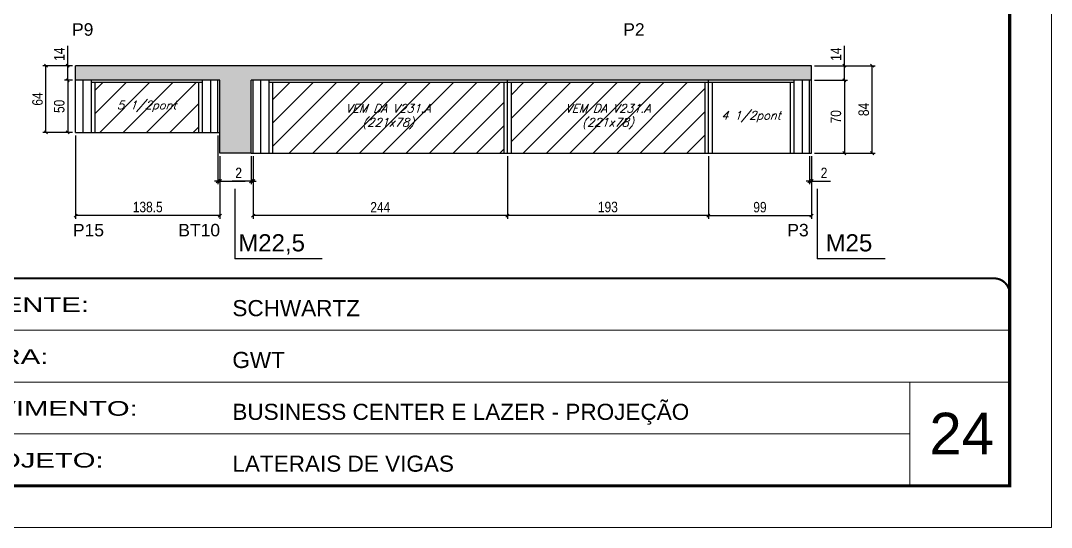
# Model space of a CAD drawing. Extents: x 13154 to 22413, y 1253 to 30260.
# Drawn here: x 18418 to 19408, y 23076 to 23563 of the extents above; entities that cross this region are included whole.
import ezdxf

# ---------------------------------------------------------------- set-up
doc = ezdxf.new("R2010")
doc.units = 0
doc.linetypes.add('CONTINUO', pattern=[0])
doc.linetypes.add('DASHED', pattern=[0.75, 0.5, -0.25])
for name, color, linetype in [('5', 5, 'Continuous'), ('COTA', 241, 'Continuous'), ('NOMENCLATURA', 7, 'Continuous'), ('Painéis', 200, 'Continuous'), ('SARR_2.2x7', 40, 'Continuous'), ('SARR_3.5x7', 81, 'Continuous'), ('texto', 7, 'Continuous')]:
    doc.layers.add(name, color=color, linetype=linetype)
for name, color, linetype, lineweight in [('CARIMBO', 255, 'Continuous', 9), ('Folhas', 255, 'Continuous', 9), ('Hachura', 251, 'Continuous', 9), ('SARRAFO DE PRESSAO', 251, 'DASHED', 9)]:
    doc.layers.add(name, color=color, linetype=linetype, lineweight=lineweight)
doc.styles.add('ARIAL', font='arial.ttf')
doc.styles.add('COTA TECNICA', font='techl___.ttf', dxfattribs={"height": 10})
doc.styles.add('Romans', font='romans.shx')
doc.styles.get("Standard").update_dxf_attribs({"font": 'arial.ttf'})
doc.styles.add('Tecnologia', font='')
doc.styles.get('Tecnologia').set_extended_font_data('Forgotten Futurist')
doc.dimstyles.new('PAINEL', dxfattribs={"dimtxt": 10, "dimasz": 3, "dimexe": 3, "dimexo": 3, "dimgap": 3, "dimtad": 1, "dimdec": 1, "dimzin": 12, "dimdsep": 46, "dimtxsty": 'COTA TECNICA', "dimblk1": 'OBLIQUE', "dimblk2": 'OBLIQUE', "dimsah": 1, "dimcen": 0.9, "dimclrd": 4, "dimclre": 4, "dimclrt": 240, "dimadec": 1, "dimazin": 3, "dimtfac": 1, "dimtdec": 1, "dimtmove": 0, "dimatfit": 3, "dimfxl": 1, "dimtolj": 1, "dimtzin": 12, "dimarcsym": 0})

# ---------------------------------------------------------------- blocks, each defined once
blk = doc.blocks.new('9999999999')
at = {"color": 30, "linetype": 'CONTINUO'}
for p, q in [((98564.56, 34379.64), (99583.98, 34379.64)), ((98564.56, 34329.83), (99487.98, 34329.83)), ((99583.98, 34329.83), (99487.98, 34329.83)), ((99487.98, 34329.83), (99487.98, 34230.21)), ((98564.56, 34280.02), (99487.98, 34280.02))]:
    blk.add_line(p, q, dxfattribs=at)
at = {"color": 30, "linetype": 'CONTINUO', "const_width": 2}
blk.add_lwpolyline([(99583.98, 34230.21), (99583.98, 34414.45, 0.414214), (99568.98, 34429.45), (98228.98, 34429.45, 0.414214), (98213.98, 34414.45), (98213.98, 34245.21, 0.414214), (98228.98, 34230.21), (99583.98, 34230.21)], format="xyb", dxfattribs=at)
at = {"layer": 'Folhas'}
blk.add_lwpolyline([(98138.98, 34190.21), (99623.98, 34190.21), (99623.98, 35240.21), (98138.98, 35240.21)], close=True, dxfattribs=at)
at = {"layer": 'Folhas', "color": 30, "const_width": 3}
blk.add_lwpolyline([(98213.98, 34230.21), (99583.98, 34230.21), (99583.98, 35200.21), (98213.98, 35200.21)], close=True, dxfattribs=at)
at = {"color": 7, "linetype": 'Continuous', "ltscale": 5, "style": 'ARIAL'}
for s, height, p in [('SCHWARTZ', 15.483, (98837.68, 34393.13)), ('GWT', 15.483, (98837.68, 34343.32)), ('BUSINESS CENTER E LAZER - PROJEÇÃO', 15.4829, (98837.68, 34293.51)), ('LATERAIS DE VIGAS', 15.4829, (98837.68, 34243.7))]:
    blk.add_text(s, height=height, dxfattribs=at).set_placement(p)
at = {"layer": 'Folhas', "color": 7, "style": 'Tecnologia', "width": 1.5}
for s, p in [('CLIENTE:', (98573.65, 34397.17)), ('OBRA:', (98573.65, 34347.31)), ('PAVIMENTO:', (98573.65, 34297.5)), ('PROJETO:', (98573.65, 34247.69))]:
    blk.add_text(s, height=14, dxfattribs=at).set_placement(p)
blk = doc.blocks.new('_Oblique')
at = {"color": 0, "linetype": 'ByBlock', "lineweight": -2}
blk.add_line((-0.5, -0.5), (0.5, 0.5), dxfattribs=at)
blk = doc.blocks.new('*D922')
at = {"layer": 'COTA', "color": 4, "linetype": 'ByBlock', "lineweight": -2, "transparency": 16777216}
for p, q in [((19078.59, 23432.8), (19078.59, 23372.8)), ((19177.59, 23432.8), (19177.59, 23372.8)), ((19078.59, 23375.8), (19177.59, 23375.8))]:
    blk.add_line(p, q, dxfattribs=at)
at = {"layer": 'Defpoints', "color": 0, "linetype": 'ByBlock', "transparency": 16777216}
for p in [(19078.59, 23435.8), (19177.59, 23435.8), (19177.59, 23375.8)]:
    blk.add_point(p, dxfattribs=at)
at = {"layer": 'COTA', "color": 4, "linetype": 'ByBlock', "lineweight": -2, "transparency": 16777216, "xscale": 3, "yscale": 3, "zscale": 3, "rotation": 180}
blk.add_blockref('_Oblique', (19078.59, 23375.8), dxfattribs=at)
at = {"layer": 'COTA', "color": 4, "linetype": 'ByBlock', "lineweight": -2, "transparency": 16777216, "xscale": 3, "yscale": 3, "zscale": 3}
blk.add_blockref('_Oblique', (19177.59, 23375.8), dxfattribs=at)
at = {"layer": 'COTA', "color": 240, "linetype": 'ByBlock', "transparency": 16777216, "insert": (19128.09, 23383.89), "char_height": 10, "attachment_point": 5, "style": 'COTA TECNICA'}
blk.add_mtext('\\A1;99', dxfattribs=at)
blk = doc.blocks.new('*D923')
at = {"layer": 'COTA', "color": 4, "linetype": 'ByBlock', "lineweight": -2, "transparency": 16777216}
for p, q in [((18885.59, 23432.8), (18885.59, 23372.8)), ((19078.59, 23432.8), (19078.59, 23372.8)), ((19078.59, 23375.8), (18885.59, 23375.8))]:
    blk.add_line(p, q, dxfattribs=at)
at = {"layer": 'Defpoints', "color": 0, "linetype": 'ByBlock', "transparency": 16777216}
for p in [(18885.59, 23435.8), (19078.59, 23435.8), (18885.59, 23375.8)]:
    blk.add_point(p, dxfattribs=at)
at = {"layer": 'COTA', "color": 4, "linetype": 'ByBlock', "lineweight": -2, "transparency": 16777216, "xscale": 3, "yscale": 3, "zscale": 3, "rotation": 180}
blk.add_blockref('_Oblique', (18885.59, 23375.8), dxfattribs=at)
at = {"layer": 'COTA', "color": 4, "linetype": 'ByBlock', "lineweight": -2, "transparency": 16777216, "xscale": 3, "yscale": 3, "zscale": 3}
blk.add_blockref('_Oblique', (19078.59, 23375.8), dxfattribs=at)
at = {"layer": 'COTA', "color": 240, "linetype": 'ByBlock', "transparency": 16777216, "insert": (18982.09, 23384.05), "char_height": 10, "attachment_point": 5, "style": 'COTA TECNICA'}
blk.add_mtext('\\A1;193', dxfattribs=at)
blk = doc.blocks.new('*D924')
at = {"layer": 'COTA', "color": 4, "linetype": 'ByBlock', "lineweight": -2, "transparency": 16777216}
for p, q in [((18641.59, 23432.8), (18641.59, 23372.8)), ((18885.59, 23432.8), (18885.59, 23372.8)), ((18885.59, 23375.8), (18641.59, 23375.8))]:
    blk.add_line(p, q, dxfattribs=at)
at = {"layer": 'Defpoints', "color": 0, "linetype": 'ByBlock', "transparency": 16777216}
for p in [(18641.59, 23435.8), (18885.59, 23435.8), (18641.59, 23375.8)]:
    blk.add_point(p, dxfattribs=at)
at = {"layer": 'COTA', "color": 4, "linetype": 'ByBlock', "lineweight": -2, "transparency": 16777216, "xscale": 3, "yscale": 3, "zscale": 3, "rotation": 180}
blk.add_blockref('_Oblique', (18641.59, 23375.8), dxfattribs=at)
at = {"layer": 'COTA', "color": 4, "linetype": 'ByBlock', "lineweight": -2, "transparency": 16777216, "xscale": 3, "yscale": 3, "zscale": 3}
blk.add_blockref('_Oblique', (18885.59, 23375.8), dxfattribs=at)
at = {"layer": 'COTA', "color": 240, "linetype": 'ByBlock', "transparency": 16777216, "insert": (18763.59, 23383.87), "char_height": 10, "attachment_point": 5, "style": 'COTA TECNICA'}
blk.add_mtext('\\A1;244', dxfattribs=at)
blk = doc.blocks.new('*D925')
at = {"layer": 'COTA', "color": 4, "linetype": 'ByBlock', "lineweight": -2, "transparency": 16777216}
for p, q in [((18639.59, 23432.8), (18639.59, 23405.88)), ((18641.59, 23432.8), (18641.59, 23405.88)), ((18639.59, 23408.88), (18621.48, 23408.88)), ((18641.59, 23408.88), (18639.59, 23408.88)), ((18641.59, 23408.88), (18644.59, 23408.88))]:
    blk.add_line(p, q, dxfattribs=at)
at = {"layer": 'Defpoints', "color": 0, "linetype": 'ByBlock', "transparency": 16777216}
for p in [(18639.59, 23435.8), (18641.59, 23435.8), (18639.59, 23408.88)]:
    blk.add_point(p, dxfattribs=at)
at = {"layer": 'COTA', "color": 4, "linetype": 'ByBlock', "lineweight": -2, "transparency": 16777216, "xscale": 3, "yscale": 3, "zscale": 3}
blk.add_blockref('_Oblique', (18639.59, 23408.88), dxfattribs=at)
at = {"layer": 'COTA', "color": 4, "linetype": 'ByBlock', "lineweight": -2, "transparency": 16777216, "xscale": 3, "yscale": 3, "zscale": 3, "rotation": 180}
blk.add_blockref('_Oblique', (18641.59, 23408.88), dxfattribs=at)
at = {"layer": 'COTA', "color": 240, "linetype": 'ByBlock', "transparency": 16777216, "insert": (18627.54, 23416.88), "char_height": 10, "attachment_point": 5, "style": 'COTA TECNICA'}
blk.add_mtext('\\A1;2', dxfattribs=at)
blk = doc.blocks.new('*D926')
at = {"layer": 'COTA', "color": 4, "linetype": 'ByBlock', "lineweight": -2, "transparency": 16777216}
for p, q in [((19175.59, 23432.8), (19175.59, 23405.88)), ((19177.59, 23432.8), (19177.59, 23405.88)), ((19175.59, 23408.88), (19172.59, 23408.88)), ((19175.59, 23408.88), (19177.59, 23408.88)), ((19177.59, 23408.88), (19195.7, 23408.88))]:
    blk.add_line(p, q, dxfattribs=at)
at = {"layer": 'Defpoints', "color": 0, "linetype": 'ByBlock', "transparency": 16777216}
for p in [(19175.59, 23435.8), (19177.59, 23435.8), (19177.59, 23408.88)]:
    blk.add_point(p, dxfattribs=at)
at = {"layer": 'COTA', "color": 4, "linetype": 'ByBlock', "lineweight": -2, "transparency": 16777216, "xscale": 3, "yscale": 3, "zscale": 3}
blk.add_blockref('_Oblique', (19175.59, 23408.88), dxfattribs=at)
at = {"layer": 'COTA', "color": 4, "linetype": 'ByBlock', "lineweight": -2, "transparency": 16777216, "xscale": 3, "yscale": 3, "zscale": 3, "rotation": 180}
blk.add_blockref('_Oblique', (19177.59, 23408.88), dxfattribs=at)
at = {"layer": 'COTA', "color": 240, "linetype": 'ByBlock', "transparency": 16777216, "insert": (19189.65, 23416.88), "char_height": 10, "attachment_point": 5, "style": 'COTA TECNICA'}
blk.add_mtext('\\A1;2', dxfattribs=at)
blk = doc.blocks.new('*D927')
at = {"layer": 'COTA', "color": 4, "linetype": 'ByBlock', "lineweight": -2, "transparency": 16777216}
for p, q in [((19180.59, 23505.8), (19212.16, 23505.8)), ((19209.16, 23505.8), (19209.16, 23435.8)), ((19180.59, 23435.8), (19212.16, 23435.8))]:
    blk.add_line(p, q, dxfattribs=at)
at = {"layer": 'Defpoints', "color": 0, "linetype": 'ByBlock', "transparency": 16777216}
for p in [(19177.59, 23505.8), (19177.59, 23435.8), (19209.16, 23435.8)]:
    blk.add_point(p, dxfattribs=at)
at = {"layer": 'COTA', "color": 4, "linetype": 'ByBlock', "lineweight": -2, "transparency": 16777216, "xscale": 3, "yscale": 3, "zscale": 3}
for p, rotation in [((19209.16, 23505.8), 90), ((19209.16, 23435.8), 270)]:
    blk.add_blockref('_Oblique', p, dxfattribs=dict(at, rotation=rotation))
at = {"layer": 'COTA', "color": 240, "linetype": 'ByBlock', "transparency": 16777216, "insert": (19201.05, 23470.8), "char_height": 10, "attachment_point": 5, "rotation": 90, "style": 'COTA TECNICA'}
blk.add_mtext('\\A1;70', dxfattribs=at)
blk = doc.blocks.new('*D928')
at = {"layer": 'COTA', "color": 4, "linetype": 'ByBlock', "lineweight": -2, "transparency": 16777216}
for p, q in [((19209.16, 23519.8), (19209.16, 23538.92)), ((19180.59, 23519.8), (19212.16, 23519.8)), ((19209.16, 23505.8), (19209.16, 23519.8)), ((19180.59, 23505.8), (19212.16, 23505.8))]:
    blk.add_line(p, q, dxfattribs=at)
at = {"layer": 'Defpoints', "color": 0, "linetype": 'ByBlock', "transparency": 16777216}
for p in [(19177.59, 23519.8), (19209.16, 23519.8), (19177.59, 23505.8)]:
    blk.add_point(p, dxfattribs=at)
at = {"layer": 'COTA', "color": 4, "linetype": 'ByBlock', "lineweight": -2, "transparency": 16777216, "xscale": 3, "yscale": 3, "zscale": 3}
for p, rotation in [((19209.16, 23519.8), 90), ((19209.16, 23505.8), 270)]:
    blk.add_blockref('_Oblique', p, dxfattribs=dict(at, rotation=rotation))
at = {"layer": 'COTA', "color": 240, "linetype": 'ByBlock', "transparency": 16777216, "insert": (19201.08, 23530.86), "char_height": 10, "attachment_point": 5, "rotation": 90, "style": 'COTA TECNICA'}
blk.add_mtext('\\A1;14', dxfattribs=at)
blk = doc.blocks.new('*D929')
at = {"layer": 'COTA', "color": 4, "linetype": 'ByBlock', "lineweight": -2, "transparency": 16777216}
for p, q in [((18471.09, 23452.8), (18471.09, 23372.8)), ((18609.59, 23432.8), (18609.59, 23372.8)), ((18609.59, 23375.8), (18471.09, 23375.8))]:
    blk.add_line(p, q, dxfattribs=at)
at = {"layer": 'Defpoints', "color": 0, "linetype": 'ByBlock', "transparency": 16777216}
for p in [(18471.09, 23455.8), (18609.59, 23435.8), (18471.09, 23375.8)]:
    blk.add_point(p, dxfattribs=at)
at = {"layer": 'COTA', "color": 4, "linetype": 'ByBlock', "lineweight": -2, "transparency": 16777216, "xscale": 3, "yscale": 3, "zscale": 3, "rotation": 180}
blk.add_blockref('_Oblique', (18471.09, 23375.8), dxfattribs=at)
at = {"layer": 'COTA', "color": 4, "linetype": 'ByBlock', "lineweight": -2, "transparency": 16777216, "xscale": 3, "yscale": 3, "zscale": 3}
blk.add_blockref('_Oblique', (18609.59, 23375.8), dxfattribs=at)
at = {"layer": 'COTA', "color": 240, "linetype": 'ByBlock', "transparency": 16777216, "insert": (18540.34, 23384.04), "char_height": 10, "attachment_point": 5, "style": 'COTA TECNICA'}
blk.add_mtext('\\A1;138.5', dxfattribs=at)
blk = doc.blocks.new('*D930')
at = {"layer": 'COTA', "color": 4, "linetype": 'ByBlock', "lineweight": -2, "transparency": 16777216}
for p, q in [((18607.59, 23452.8), (18607.59, 23405.88)), ((18609.59, 23432.8), (18609.59, 23405.88)), ((18607.59, 23408.88), (18604.59, 23408.88)), ((18607.59, 23408.88), (18609.59, 23408.88)), ((18609.59, 23408.88), (18633.76, 23408.88))]:
    blk.add_line(p, q, dxfattribs=at)
at = {"layer": 'Defpoints', "color": 0, "linetype": 'ByBlock', "transparency": 16777216}
for p in [(18607.59, 23455.8), (18609.59, 23435.8), (18609.59, 23408.88)]:
    blk.add_point(p, dxfattribs=at)
at = {"layer": 'COTA', "color": 4, "linetype": 'ByBlock', "lineweight": -2, "transparency": 16777216, "xscale": 3, "yscale": 3, "zscale": 3}
blk.add_blockref('_Oblique', (18607.59, 23408.88), dxfattribs=at)
at = {"layer": 'COTA', "color": 4, "linetype": 'ByBlock', "lineweight": -2, "transparency": 16777216, "xscale": 3, "yscale": 3, "zscale": 3, "rotation": 180}
blk.add_blockref('_Oblique', (18609.59, 23408.88), dxfattribs=at)
at = {"layer": 'COTA', "color": 240, "linetype": 'ByBlock', "transparency": 16777216, "insert": (18627.7, 23416.88), "char_height": 10, "attachment_point": 5, "style": 'COTA TECNICA'}
blk.add_mtext('\\A1;2', dxfattribs=at)
blk = doc.blocks.new('*D931')
at = {"layer": 'COTA', "color": 4, "linetype": 'ByBlock', "lineweight": -2, "transparency": 16777216}
for p, q in [((18468.09, 23505.8), (18460.54, 23505.8)), ((18463.54, 23505.8), (18463.54, 23455.8)), ((18468.09, 23455.8), (18460.54, 23455.8))]:
    blk.add_line(p, q, dxfattribs=at)
at = {"layer": 'Defpoints', "color": 0, "linetype": 'ByBlock', "transparency": 16777216}
for p in [(18471.09, 23505.8), (18463.54, 23455.8), (18471.09, 23455.8)]:
    blk.add_point(p, dxfattribs=at)
at = {"layer": 'COTA', "color": 4, "linetype": 'ByBlock', "lineweight": -2, "transparency": 16777216, "xscale": 3, "yscale": 3, "zscale": 3}
for p, rotation in [((18463.54, 23505.8), 90), ((18463.54, 23455.8), 270)]:
    blk.add_blockref('_Oblique', p, dxfattribs=dict(at, rotation=rotation))
at = {"layer": 'COTA', "color": 240, "linetype": 'ByBlock', "transparency": 16777216, "insert": (18455.43, 23480.8), "char_height": 10, "attachment_point": 5, "rotation": 90, "style": 'COTA TECNICA'}
blk.add_mtext('\\A1;50', dxfattribs=at)
blk = doc.blocks.new('*D932')
at = {"layer": 'COTA', "color": 4, "linetype": 'ByBlock', "lineweight": -2, "transparency": 16777216}
for p, q in [((18463.54, 23519.8), (18463.54, 23538.92)), ((18468.09, 23519.8), (18460.54, 23519.8)), ((18463.54, 23505.8), (18463.54, 23519.8)), ((18468.09, 23505.8), (18460.54, 23505.8))]:
    blk.add_line(p, q, dxfattribs=at)
at = {"layer": 'Defpoints', "color": 0, "linetype": 'ByBlock', "transparency": 16777216}
for p in [(18463.54, 23519.8), (18471.09, 23519.8), (18471.09, 23505.8)]:
    blk.add_point(p, dxfattribs=at)
at = {"layer": 'COTA', "color": 4, "linetype": 'ByBlock', "lineweight": -2, "transparency": 16777216, "xscale": 3, "yscale": 3, "zscale": 3}
for p, rotation in [((18463.54, 23519.8), 90), ((18463.54, 23505.8), 270)]:
    blk.add_blockref('_Oblique', p, dxfattribs=dict(at, rotation=rotation))
at = {"layer": 'COTA', "color": 240, "linetype": 'ByBlock', "transparency": 16777216, "insert": (18455.46, 23530.86), "char_height": 10, "attachment_point": 5, "rotation": 90, "style": 'COTA TECNICA'}
blk.add_mtext('\\A1;14', dxfattribs=at)
blk = doc.blocks.new('*D933')
at = {"layer": 'COTA', "color": 4, "linetype": 'ByBlock', "lineweight": -2, "transparency": 16777216}
for p, q in [((18468.09, 23519.8), (18439.65, 23519.8)), ((18442.65, 23455.8), (18442.65, 23519.8)), ((18468.09, 23455.8), (18439.65, 23455.8))]:
    blk.add_line(p, q, dxfattribs=at)
at = {"layer": 'Defpoints', "color": 0, "linetype": 'ByBlock', "transparency": 16777216}
for p in [(18442.65, 23519.8), (18471.09, 23519.8), (18471.09, 23455.8)]:
    blk.add_point(p, dxfattribs=at)
at = {"layer": 'COTA', "color": 4, "linetype": 'ByBlock', "lineweight": -2, "transparency": 16777216, "xscale": 3, "yscale": 3, "zscale": 3}
for p, rotation in [((18442.65, 23519.8), 90), ((18442.65, 23455.8), 270)]:
    blk.add_blockref('_Oblique', p, dxfattribs=dict(at, rotation=rotation))
at = {"layer": 'COTA', "color": 240, "linetype": 'ByBlock', "transparency": 16777216, "insert": (18434.55, 23487.8), "char_height": 10, "attachment_point": 5, "rotation": 90, "style": 'COTA TECNICA'}
blk.add_mtext('\\A1;64', dxfattribs=at)
blk = doc.blocks.new('*D934')
at = {"layer": 'COTA', "color": 4, "linetype": 'ByBlock', "lineweight": -2, "transparency": 16777216}
for p, q in [((19180.59, 23519.8), (19238.85, 23519.8)), ((19235.85, 23435.8), (19235.85, 23519.8)), ((19180.59, 23435.8), (19238.85, 23435.8))]:
    blk.add_line(p, q, dxfattribs=at)
at = {"layer": 'Defpoints', "color": 0, "linetype": 'ByBlock', "transparency": 16777216}
for p in [(19177.59, 23519.8), (19235.85, 23519.8), (19177.59, 23435.8)]:
    blk.add_point(p, dxfattribs=at)
at = {"layer": 'COTA', "color": 4, "linetype": 'ByBlock', "lineweight": -2, "transparency": 16777216, "xscale": 3, "yscale": 3, "zscale": 3}
for p, rotation in [((19235.85, 23519.8), 90), ((19235.85, 23435.8), 270)]:
    blk.add_blockref('_Oblique', p, dxfattribs=dict(at, rotation=rotation))
at = {"layer": 'COTA', "color": 240, "linetype": 'ByBlock', "transparency": 16777216, "insert": (19227.76, 23477.8), "char_height": 10, "attachment_point": 5, "rotation": 90, "style": 'COTA TECNICA'}
blk.add_mtext('\\A1;84', dxfattribs=at)

msp = doc.modelspace()

# ---------------------------------------------------------------- hatches: boundary and pattern name
at = {"layer": 'COTA', "linetype": 'ByBlock'}
h = msp.add_hatch(dxfattribs=at)
h.set_pattern_fill('AR-CONC', color=256, scale=0.03)
h.paths.add_polyline_path([(18609.59, 23455.8), (18609.59, 23435.8), (18639.59, 23435.8), (18639.59, 23505.8), (19177.59, 23505.8), (19177.59, 23519.8), (18471.09, 23519.8), (18471.09, 23505.8), (18609.59, 23505.8)])
at = {"layer": 'Hachura', "linetype": 'ByBlock'}
h = msp.add_hatch(dxfattribs=at)
h.set_pattern_fill('ANSI31', color=256, scale=5)
h.paths.add_polyline_path([(19159.09, 23974.53), (19159.09, 24022.33), (19059.59, 24022.33), (19059.59, 23974.53)])
h.paths.add_polyline_path([(18644.09, 23767.52), (18644.09, 23815.32), (18560.59, 23815.32), (18560.59, 23767.52)])
h.paths.add_polyline_path([(18557.09, 23767.52), (18557.09, 23810.52), (18471.09, 23810.52), (18471.09, 23767.52)])
h.paths.add_polyline_path([(18589.09, 23455.8), (18589.09, 23503.6), (18489.59, 23503.6), (18489.59, 23455.8)])
h = msp.add_hatch(dxfattribs=at)
h.set_pattern_fill('ANSI31', color=256, scale=5)
h.paths.add_polyline_path([(18882.09, 23435.8), (18882.09, 23503.6), (18660.09, 23503.6), (18660.09, 23435.8)])
h.paths.add_polyline_path([(19075.09, 23435.8), (19075.09, 23503.6), (18889.09, 23503.6), (18889.09, 23435.8)])

# ---------------------------------------------------------------- linework, layer by layer
at = {"layer": 'COTA', "linetype": 'ByBlock'}
for p, q in [((19177.59, 23519.8), (18471.09, 23519.8)), ((18471.09, 23505.8), (18471.09, 23519.8)), ((19177.59, 23505.8), (19177.59, 23519.8)), ((18609.59, 23435.8), (18609.59, 23455.8)), ((18639.59, 23435.8), (18609.59, 23435.8))]:
    msp.add_line(p, q, dxfattribs=at)
at = {"layer": 'NOMENCLATURA', "linetype": 'Continuous'}
for p, q in [((18624, 23401.65), (18624, 23334.26)), ((19182.94, 23401.65), (19182.94, 23334.26)), ((18707.93, 23334.26), (18624, 23334.26)), ((19248.22, 23334.26), (19182.94, 23334.26))]:
    msp.add_line(p, q, dxfattribs=at)
at = {"layer": 'Painéis', "linetype": 'Continuous'}
for p, q in [((18609.59, 23505.8), (18471.09, 23505.8)), ((18471.09, 23455.8), (18471.09, 23505.8)), ((18607.59, 23455.8), (18607.59, 23505.8)), ((18609.59, 23455.8), (18609.59, 23505.8)), ((19177.59, 23505.8), (18639.59, 23505.8)), ((18639.59, 23435.8), (18639.59, 23505.8)), ((18641.59, 23435.8), (18641.59, 23505.8)), ((18885.59, 23435.8), (18885.59, 23505.8)), ((19078.59, 23435.8), (19078.59, 23505.8)), ((19175.59, 23435.8), (19175.59, 23505.8)), ((19177.59, 23435.8), (19177.59, 23505.8)), ((18471.09, 23455.8), (18609.59, 23455.8)), ((18639.59, 23435.8), (19177.59, 23435.8))]:
    msp.add_line(p, q, dxfattribs=at)
at = {"layer": 'SARR_2.2x7', "linetype": 'Continuous'}
for p, q in [((18478.09, 23505.8), (18478.09, 23455.8)), ((18592.59, 23503.6), (18486.09, 23503.6)), ((18600.59, 23505.8), (18600.59, 23455.8)), ((18648.59, 23505.8), (18648.59, 23435.8)), ((18885.59, 23503.6), (18656.59, 23503.6)), ((19078.59, 23503.6), (18885.59, 23503.6)), ((19160.59, 23503.6), (19078.59, 23503.6)), ((19168.59, 23505.8), (19168.59, 23435.8))]:
    msp.add_line(p, q, dxfattribs=at)
at = {"layer": 'SARR_3.5x7'}
for p, q in [((18486.09, 23505.8), (18486.09, 23455.8)), ((18489.59, 23503.6), (18489.59, 23455.8)), ((18589.09, 23503.6), (18589.09, 23455.8)), ((18592.59, 23505.8), (18592.59, 23455.8)), ((18656.59, 23505.8), (18656.59, 23435.8)), ((18660.09, 23503.6), (18660.09, 23435.8)), ((18882.09, 23503.6), (18882.09, 23435.8)), ((18889.09, 23503.6), (18889.09, 23435.8)), ((19075.09, 23503.6), (19075.09, 23435.8)), ((19082.09, 23503.6), (19082.09, 23435.8)), ((19157.09, 23503.6), (19157.09, 23435.8)), ((19160.59, 23505.8), (19160.59, 23435.8))]:
    msp.add_line(p, q, dxfattribs=at)

# ---------------------------------------------------------------- block references
at = {"layer": 'SARRAFO DE PRESSAO', "color": 6, "linetype": 'ByBlock'}
msp.add_blockref('9999999999', (-80216.1, -11113.91), dxfattribs=at)

# ---------------------------------------------------------------- texts
at = {"layer": '5', "linetype": 'Continuous'}
for s, p in [('P9', (18467.66, 23548.63)), ('P2', (18996.86, 23548.63)), ('P15', (18468.5, 23355.9)), ('BT10', (18569.72, 23355.9)), ('P3', (19154.37, 23355.9))]:
    msp.add_text(s, height=12, rotation=0.00004, dxfattribs=at).set_placement(p)
at = {"layer": 'CARIMBO', "style": 'ARIAL'}
msp.add_text('24', height=40, dxfattribs=at).set_placement((19290.74, 23146.44))
at = {"layer": 'NOMENCLATURA', "linetype": 'Continuous'}
for s, p in [('M22,5', (18627.25, 23341.46)), ('M25', (19191.12, 23341.46))]:
    msp.add_text(s, height=16.5, dxfattribs=at).set_placement(p)
at = {"layer": 'texto', "color": 2, "char_height": 8, "attachment_point": 5, "style": 'Romans'}
for s, insert in [('{\\Q19;\\C256;5 1/2pont}', (18539.34, 23480.7)), ('{\\Q19;\\C256;VEM DA V231.A^J(221x78)}', (18771.09, 23470.8)), ('{\\Q19;\\C256;VEM DA V231.A^J(221x78)}', (18982.09, 23470.8)), ('{\\Q19;\\C256;4 1/2pont}', (19119.59, 23470.8))]:
    msp.add_mtext(s, dxfattribs=dict(at, insert=insert))

# ---------------------------------------------------------------- dimensions: what is measured, and where the dimension line sits
at = {"layer": 'COTA', "linetype": 'ByBlock'}
for base, p1, p2, angle, picture, middle in [((18463.54, 23519.8), (18471.09, 23505.8), (18471.09, 23519.8), 90, '*D932', (18455.46, 23530.86)), ((19209.16, 23519.8), (19177.59, 23505.8), (19177.59, 23519.8), 90, '*D928', (19201.08, 23530.86)), ((18442.65, 23519.8), (18471.09, 23455.8), (18471.09, 23519.8), 90, '*D933', (18434.55, 23487.8)), ((19235.85, 23519.8), (19177.59, 23435.8), (19177.59, 23519.8), 90, '*D934', (19227.76, 23477.8)), ((18463.54, 23455.8), (18471.09, 23505.8), (18471.09, 23455.8), 90, '*D931', (18455.43, 23480.8)), ((19209.16, 23435.8), (19177.59, 23505.8), (19177.59, 23435.8), 90, '*D927', (19201.05, 23470.8)), ((18471.09, 23375.8), (18609.59, 23435.8), (18471.09, 23455.8), 180, '*D929', (18540.34, 23384.04)), ((18639.59, 23408.88), (18641.59, 23435.8), (18639.59, 23435.8), 180, '*D925', (18627.54, 23416.88)), ((18885.59, 23375.8), (19078.59, 23435.8), (18885.59, 23435.8), 180, '*D923', (18982.09, 23384.05)), ((19177.59, 23408.88), (19175.59, 23435.8), (19177.59, 23435.8), 180, '*D926', (19189.65, 23416.88))]:
    dim = msp.add_linear_dim(base=base, p1=p1, p2=p2, angle=angle, dimstyle='PAINEL', dxfattribs=at)
    dim.commit()
    dim.dimension.update_dxf_attribs({"geometry": picture, "text_midpoint": middle})
dim = msp.add_linear_dim(base=(18609.59, 23408.88), p1=(18607.59, 23455.8), p2=(18609.59, 23435.8), angle=180, dimstyle='PAINEL', dxfattribs=at)
dim.commit()
dim.dimension.update_dxf_attribs({"geometry": '*D930', "text_midpoint": (18627.7, 23408.88), "dimtype": 160})
dim = msp.add_linear_dim(base=(18641.59, 23375.8), p1=(18885.59, 23435.8), p2=(18641.59, 23435.8), angle=180, dimstyle='PAINEL', override={"dimtmove": 1}, dxfattribs=at)
dim.commit()
dim.dimension.update_dxf_attribs({"geometry": '*D924', "text_midpoint": (18763.59, 23383.87)})
dim = msp.add_linear_dim(base=(19177.59, 23375.8), p1=(19078.59, 23435.8), p2=(19177.59, 23435.8), dimstyle='PAINEL', dxfattribs=at)
dim.commit()
dim.dimension.update_dxf_attribs({"geometry": '*D922', "text_midpoint": (19128.09, 23383.89)})

doc.saveas('drawing.dxf')
